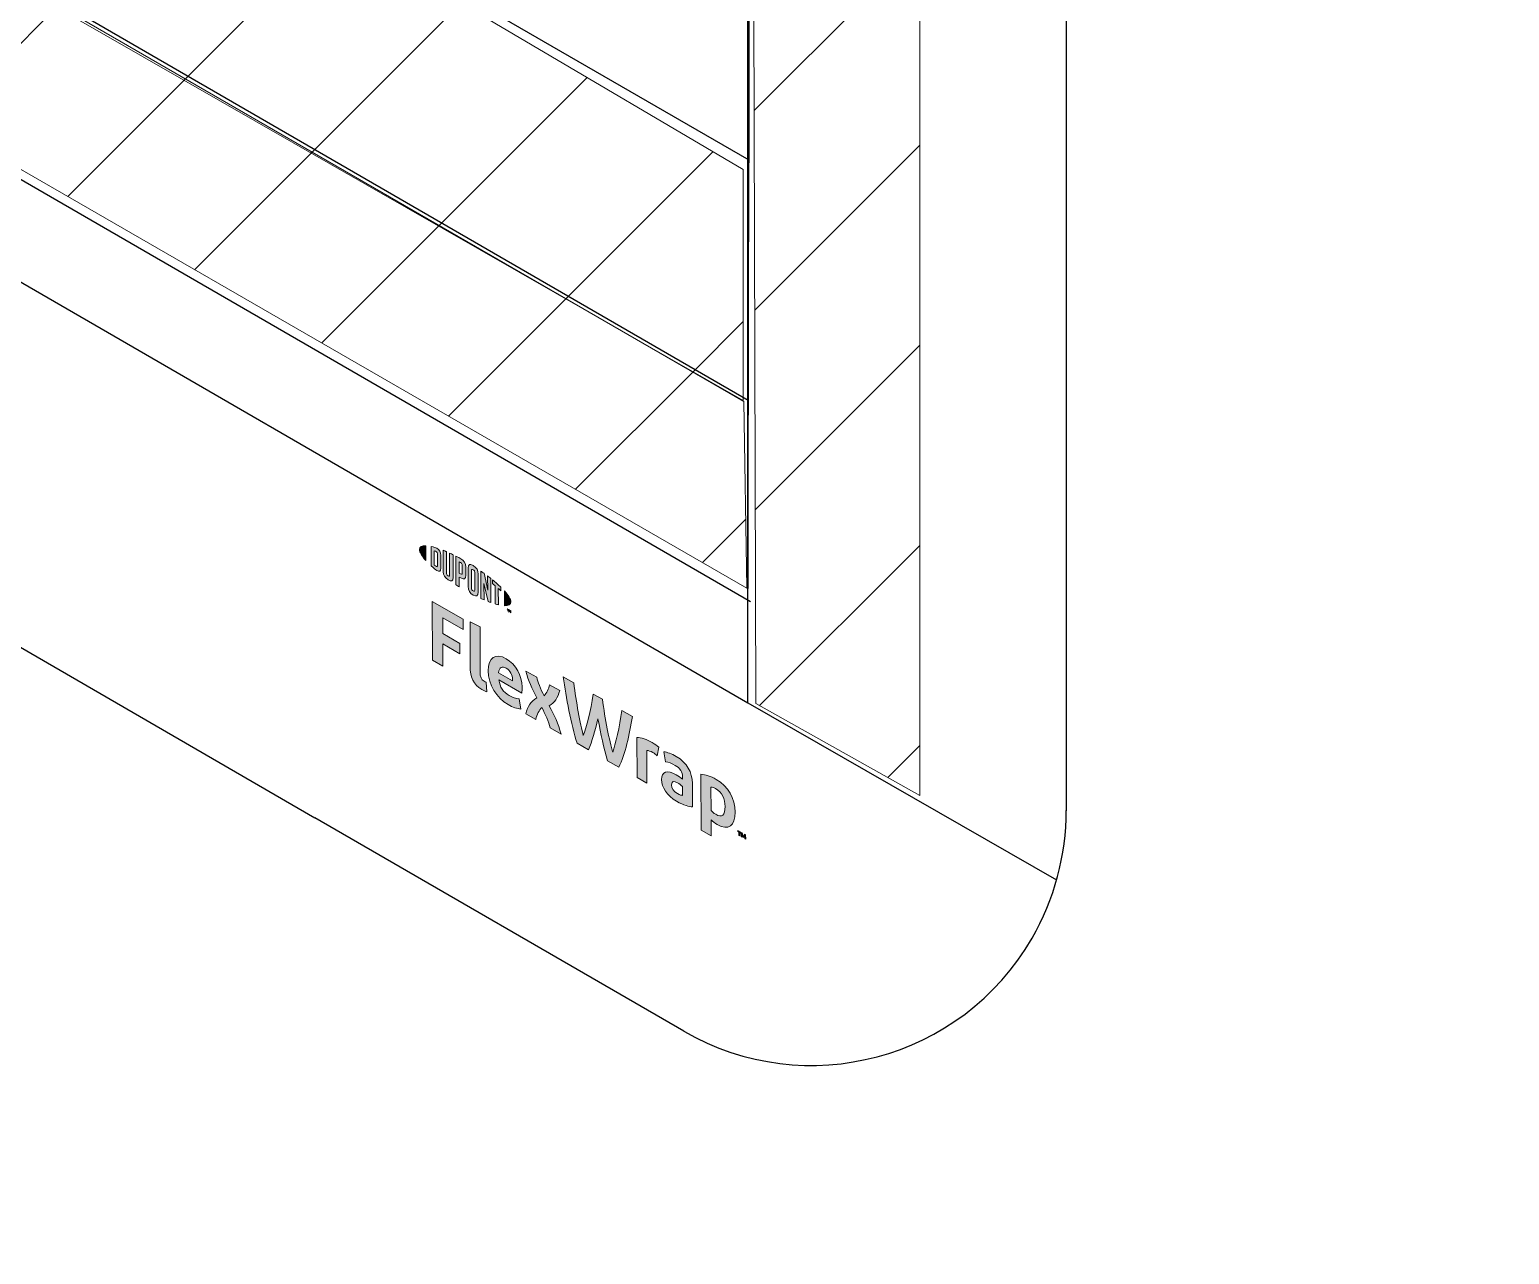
# Model space of a CAD drawing. Extents: x -1328 to 5679, y -4611 to 1603.
# Drawn here: x -88.4 to 16.1, y -1588.8 to -1502.3 of the extents above; entities that cross this region are included whole.
import ezdxf

# ---------------------------------------------------------------- set-up
doc = ezdxf.new("R2010")
doc.units = 0
doc.header["$MEASUREMENT"] = 0
for name, color, linetype, lineweight in [('G-ANNO-TTLB', 7, 'Continuous', 0), ('Layer 12', 7, 'Continuous', 0), ('TYVEK', 7, 'Continuous', 0)]:
    doc.layers.add(name, color=color, linetype=linetype, lineweight=lineweight)
pattern_1 = [(45, (0, 0), (-7.071067, 7.07107), [])]

# ---------------------------------------------------------------- blocks, each defined once
blk = doc.blocks.new('Block_157')
at = {"layer": 'TYVEK', "true_color": 0x003b71, "transparency": 33554687}
h = blk.add_hatch(color=156, dxfattribs=at)
h.dxf.hatch_style = 2
edge = h.paths.add_edge_path()
edge.add_spline(control_points=[(-59.97, -1546.85), (-59.97, -1546.85), (-59.98, -1542.71), (-59.98, -1542.71), (-59.98, -1542.71), (-57.79, -1543.96), (-57.79, -1543.96), (-57.79, -1543.96), (-57.79, -1544.68), (-57.79, -1544.68), (-57.79, -1544.68), (-59.24, -1543.85), (-59.24, -1543.85), (-59.24, -1543.85), (-59.24, -1544.97), (-59.24, -1544.97), (-59.24, -1544.97), (-58.02, -1545.67), (-58.02, -1545.67), (-58.02, -1545.67), (-58.02, -1546.4), (-58.02, -1546.4), (-58.02, -1546.4), (-59.24, -1545.7), (-59.24, -1545.7), (-59.24, -1545.7), (-59.24, -1547.27), (-59.24, -1547.27), (-59.24, -1547.27), (-59.97, -1546.85), (-59.97, -1546.85)], knot_values=[0, 0, 0, 0, 1, 1, 1, 2, 2, 2, 3, 3, 3, 4, 4, 4, 5, 5, 5, 6, 6, 6, 7, 7, 7, 8, 8, 8, 9, 9, 9, 10, 10, 10, 10], degree=3, periodic=0)
h = blk.add_hatch(color=156, dxfattribs=at)
h.dxf.hatch_style = 2
edge = h.paths.add_edge_path()
edge.add_spline(control_points=[(-56.6, -1547.69), (-56.6, -1548.01), (-56.52, -1548.22), (-56.32, -1548.34), (-56.27, -1548.37), (-56.22, -1548.39), (-56.17, -1548.41), (-56.17, -1548.41), (-56.12, -1549.08), (-56.12, -1549.08), (-56.21, -1549.05), (-56.37, -1548.98), (-56.48, -1548.92), (-57.07, -1548.59), (-57.3, -1548.01), (-57.3, -1547.3), (-57.3, -1547.3), (-57.31, -1544.14), (-57.31, -1544.14), (-57.31, -1544.14), (-56.6, -1544.5), (-56.6, -1544.5), (-56.6, -1544.5), (-56.6, -1547.69), (-56.6, -1547.69)], knot_values=[0, 0, 0, 0, 1, 1, 1, 2, 2, 2, 3, 3, 3, 4, 4, 4, 5, 5, 5, 6, 6, 6, 7, 7, 7, 8, 8, 8, 8], degree=3, periodic=0)
h = blk.add_hatch(color=156, dxfattribs=at)
h.dxf.hatch_style = 2
edge = h.paths.add_edge_path()
edge.add_spline(control_points=[(-55.29, -1547.74), (-55.29, -1547.74), (-54.31, -1548.3), (-54.31, -1548.3), (-54.31, -1548.3), (-54.31, -1548.23), (-54.31, -1548.23), (-54.31, -1547.9), (-54.47, -1547.57), (-54.75, -1547.41), (-55.05, -1547.23), (-55.24, -1547.37), (-55.29, -1547.74)], knot_values=[0, 0, 0, 0, 1, 1, 1, 2, 2, 2, 3, 3, 3, 4, 4, 4, 4], degree=3, periodic=0)
edge = h.paths.add_edge_path()
edge.add_spline(control_points=[(-53.73, -1550.3), (-53.95, -1550.29), (-54.29, -1550.18), (-54.62, -1549.99), (-55.45, -1549.51), (-56.02, -1548.59), (-56.02, -1547.6), (-56.02, -1546.66), (-55.5, -1546.32), (-54.75, -1546.75), (-54.08, -1547.14), (-53.64, -1547.94), (-53.63, -1548.74), (-53.63, -1548.91), (-53.64, -1549.06), (-53.65, -1549.17), (-53.65, -1549.17), (-55.27, -1548.24), (-55.27, -1548.24), (-55.21, -1548.76), (-54.96, -1549.11), (-54.55, -1549.34), (-54.3, -1549.49), (-54.06, -1549.56), (-53.84, -1549.58), (-53.84, -1549.58), (-53.73, -1550.3), (-53.73, -1550.3)], knot_values=[0, 0, 0, 0, 1, 1, 1, 2, 2, 2, 3, 3, 3, 4, 4, 4, 5, 5, 5, 6, 6, 6, 7, 7, 7, 8, 8, 8, 9, 9, 9, 9], degree=3, periodic=0)
h = blk.add_hatch(color=156, dxfattribs=at)
h.dxf.hatch_style = 2
edge = h.paths.add_edge_path()
edge.add_spline(control_points=[(-52.59, -1549.5), (-52.93, -1548.87), (-53.2, -1548.3), (-53.36, -1547.62), (-53.36, -1547.62), (-52.6, -1548.06), (-52.6, -1548.06), (-52.53, -1548.36), (-52.31, -1548.9), (-52.08, -1549.36), (-51.89, -1549.15), (-51.73, -1548.89), (-51.69, -1548.58), (-51.69, -1548.58), (-50.97, -1548.99), (-50.97, -1548.99), (-51.11, -1549.53), (-51.33, -1549.83), (-51.71, -1550.07), (-51.34, -1550.76), (-51.09, -1551.32), (-50.88, -1552.07), (-50.88, -1552.07), (-51.64, -1551.63), (-51.64, -1551.63), (-51.75, -1551.23), (-52.01, -1550.64), (-52.23, -1550.19), (-52.42, -1550.41), (-52.6, -1550.66), (-52.67, -1551.04), (-52.67, -1551.04), (-53.36, -1550.64), (-53.36, -1550.64), (-53.24, -1550.1), (-53, -1549.76), (-52.59, -1549.5)], knot_values=[0, 0, 0, 0, 1, 1, 1, 2, 2, 2, 3, 3, 3, 4, 4, 4, 5, 5, 5, 6, 6, 6, 7, 7, 7, 8, 8, 8, 9, 9, 9, 10, 10, 10, 11, 11, 11, 12, 12, 12, 12], degree=3, periodic=0)
h = blk.add_hatch(color=156, dxfattribs=at)
h.dxf.hatch_style = 2
edge = h.paths.add_edge_path()
edge.add_spline(control_points=[(-46.59, -1550.4), (-46.59, -1550.4), (-45.84, -1550.83), (-45.84, -1550.83), (-46.03, -1552.09), (-46.36, -1553.53), (-46.8, -1554.41), (-46.8, -1554.41), (-47.6, -1553.95), (-47.6, -1553.95), (-47.85, -1553.06), (-48.08, -1552.07), (-48.27, -1550.99), (-48.47, -1551.84), (-48.69, -1552.59), (-48.94, -1553.18), (-48.94, -1553.18), (-49.75, -1552.72), (-49.75, -1552.72), (-50.16, -1551.35), (-50.53, -1549.51), (-50.72, -1548.02), (-50.72, -1548.02), (-49.98, -1548.45), (-49.98, -1548.45), (-49.81, -1549.79), (-49.52, -1551.36), (-49.31, -1552.17), (-49.09, -1551.6), (-48.75, -1550.44), (-48.61, -1549.24), (-48.61, -1549.24), (-47.95, -1549.61), (-47.95, -1549.61), (-47.79, -1550.99), (-47.46, -1552.54), (-47.23, -1553.36), (-47.03, -1552.79), (-46.74, -1551.56), (-46.59, -1550.4)], knot_values=[0, 0, 0, 0, 1, 1, 1, 2, 2, 2, 3, 3, 3, 4, 4, 4, 5, 5, 5, 6, 6, 6, 7, 7, 7, 8, 8, 8, 9, 9, 9, 10, 10, 10, 11, 11, 11, 12, 12, 12, 13, 13, 13, 13], degree=3, periodic=0)
h = blk.add_hatch(color=156, dxfattribs=at)
h.dxf.hatch_style = 2
edge = h.paths.add_edge_path()
edge.add_spline(control_points=[(-44.44, -1552.67), (-44.26, -1552.78), (-44.08, -1552.9), (-43.98, -1552.99), (-43.98, -1552.99), (-44.08, -1553.6), (-44.08, -1553.6), (-44.17, -1553.51), (-44.28, -1553.44), (-44.39, -1553.38), (-44.58, -1553.27), (-44.7, -1553.24), (-44.81, -1553.23), (-44.81, -1553.23), (-44.81, -1555.55), (-44.81, -1555.55), (-44.81, -1555.55), (-45.51, -1555.15), (-45.51, -1555.15), (-45.51, -1555.15), (-45.52, -1552.31), (-45.52, -1552.31), (-45.24, -1552.31), (-44.81, -1552.46), (-44.44, -1552.67)], knot_values=[0, 0, 0, 0, 1, 1, 1, 2, 2, 2, 3, 3, 3, 4, 4, 4, 5, 5, 5, 6, 6, 6, 7, 7, 7, 8, 8, 8, 8], degree=3, periodic=0)
h = blk.add_hatch(color=156, dxfattribs=at)
h.dxf.hatch_style = 2
edge = h.paths.add_edge_path()
edge.add_spline(control_points=[(-42.29, -1556.4), (-42.29, -1556.4), (-42.29, -1555.77), (-42.29, -1555.77), (-42.41, -1555.67), (-42.53, -1555.58), (-42.65, -1555.51), (-42.89, -1555.38), (-43.07, -1555.38), (-43.07, -1555.66), (-43.07, -1555.9), (-42.92, -1556.12), (-42.65, -1556.28), (-42.49, -1556.37), (-42.36, -1556.41), (-42.29, -1556.4)], knot_values=[0, 0, 0, 0, 1, 1, 1, 2, 2, 2, 3, 3, 3, 4, 4, 4, 5, 5, 5, 5], degree=3, periodic=0)
edge = h.paths.add_edge_path()
edge.add_spline(control_points=[(-42.72, -1556.82), (-43.42, -1556.42), (-43.77, -1555.82), (-43.78, -1555.29), (-43.78, -1554.7), (-43.36, -1554.6), (-42.75, -1554.95), (-42.6, -1555.03), (-42.42, -1555.16), (-42.29, -1555.25), (-42.29, -1555.25), (-42.29, -1555.11), (-42.29, -1555.11), (-42.29, -1554.75), (-42.47, -1554.48), (-42.82, -1554.28), (-43.04, -1554.15), (-43.28, -1554.05), (-43.49, -1554.03), (-43.49, -1554.03), (-43.62, -1553.32), (-43.62, -1553.32), (-43.4, -1553.34), (-43.05, -1553.47), (-42.74, -1553.65), (-41.98, -1554.09), (-41.61, -1554.76), (-41.6, -1555.56), (-41.6, -1555.56), (-41.6, -1557.21), (-41.6, -1557.21), (-41.81, -1557.21), (-42.2, -1557.12), (-42.72, -1556.82)], knot_values=[0, 0, 0, 0, 1, 1, 1, 2, 2, 2, 3, 3, 3, 4, 4, 4, 5, 5, 5, 6, 6, 6, 7, 7, 7, 8, 8, 8, 9, 9, 9, 10, 10, 10, 11, 11, 11, 11], degree=3, periodic=0)
h = blk.add_hatch(color=156, dxfattribs=at)
h.dxf.hatch_style = 2
edge = h.paths.add_edge_path()
edge.add_spline(control_points=[(-39.95, -1557.74), (-39.5, -1558), (-39.29, -1557.8), (-39.29, -1557.19), (-39.3, -1556.66), (-39.49, -1556.19), (-39.96, -1555.92), (-40.09, -1555.85), (-40.18, -1555.82), (-40.29, -1555.81), (-40.29, -1555.81), (-40.28, -1557.47), (-40.28, -1557.47), (-40.18, -1557.57), (-40.1, -1557.65), (-39.95, -1557.74)], knot_values=[0, 0, 0, 0, 1, 1, 1, 2, 2, 2, 3, 3, 3, 4, 4, 4, 5, 5, 5, 5], degree=3, periodic=0)
edge = h.paths.add_edge_path()
edge.add_spline(control_points=[(-39.85, -1558.46), (-40.03, -1558.35), (-40.15, -1558.26), (-40.28, -1558.13), (-40.28, -1558.13), (-40.28, -1559.26), (-40.28, -1559.26), (-40.28, -1559.26), (-40.98, -1558.85), (-40.98, -1558.85), (-40.98, -1558.85), (-40.99, -1554.91), (-40.99, -1554.91), (-40.7, -1554.92), (-40.29, -1555.06), (-39.92, -1555.27), (-39.08, -1555.75), (-38.58, -1556.63), (-38.58, -1557.58), (-38.57, -1558.55), (-39.05, -1558.92), (-39.85, -1558.46)], knot_values=[0, 0, 0, 0, 1, 1, 1, 2, 2, 2, 3, 3, 3, 4, 4, 4, 5, 5, 5, 6, 6, 6, 7, 7, 7, 7], degree=3, periodic=0)
h = blk.add_hatch(color=156, dxfattribs=at)
h.dxf.hatch_style = 2
edge = h.paths.add_edge_path()
edge.add_spline(control_points=[(-38.07, -1559.06), (-38.04, -1559.15), (-38.02, -1559.22), (-37.99, -1559.29), (-37.96, -1559.25), (-37.93, -1559.21), (-37.91, -1559.15), (-37.91, -1559.15), (-37.84, -1559.2), (-37.84, -1559.2), (-37.84, -1559.2), (-37.83, -1559.5), (-37.83, -1559.5), (-37.83, -1559.5), (-37.9, -1559.47), (-37.9, -1559.47), (-37.9, -1559.47), (-37.9, -1559.32), (-37.9, -1559.32), (-37.9, -1559.32), (-37.9, -1559.28), (-37.9, -1559.28), (-37.92, -1559.31), (-37.94, -1559.35), (-37.96, -1559.37), (-37.96, -1559.37), (-38.01, -1559.34), (-38.01, -1559.34), (-38.03, -1559.29), (-38.06, -1559.23), (-38.08, -1559.17), (-38.08, -1559.17), (-38.08, -1559.22), (-38.08, -1559.22), (-38.08, -1559.22), (-38.08, -1559.36), (-38.08, -1559.36), (-38.08, -1559.36), (-38.14, -1559.33), (-38.14, -1559.33), (-38.14, -1559.33), (-38.14, -1559.02), (-38.14, -1559.02), (-38.14, -1559.02), (-38.07, -1559.06), (-38.07, -1559.06)], knot_values=[0, 0, 0, 0, 1, 1, 1, 2, 2, 2, 3, 3, 3, 4, 4, 4, 5, 5, 5, 6, 6, 6, 7, 7, 7, 8, 8, 8, 9, 9, 9, 10, 10, 10, 11, 11, 11, 12, 12, 12, 13, 13, 13, 14, 14, 14, 15, 15, 15, 15], degree=3, periodic=0)
edge = h.paths.add_edge_path()
edge.add_spline(control_points=[(-38.31, -1558.99), (-38.31, -1558.99), (-38.39, -1558.95), (-38.39, -1558.95), (-38.39, -1558.95), (-38.39, -1558.88), (-38.39, -1558.88), (-38.39, -1558.88), (-38.17, -1559), (-38.17, -1559), (-38.17, -1559), (-38.17, -1559.07), (-38.17, -1559.07), (-38.17, -1559.07), (-38.24, -1559.03), (-38.24, -1559.03), (-38.24, -1559.03), (-38.24, -1559.27), (-38.24, -1559.27), (-38.24, -1559.27), (-38.31, -1559.23), (-38.31, -1559.23), (-38.31, -1559.23), (-38.31, -1558.99), (-38.31, -1558.99)], knot_values=[0, 0, 0, 0, 1, 1, 1, 2, 2, 2, 3, 3, 3, 4, 4, 4, 5, 5, 5, 6, 6, 6, 7, 7, 7, 8, 8, 8, 8], degree=3, periodic=0)
at = {"layer": 'TYVEK'}
for points, knots in [([(-59.97, -1546.85), (-59.97, -1546.85), (-59.98, -1542.71), (-59.98, -1542.71), (-59.98, -1542.71), (-57.79, -1543.96), (-57.79, -1543.96), (-57.79, -1543.96), (-57.79, -1544.68), (-57.79, -1544.68), (-57.79, -1544.68), (-59.24, -1543.85), (-59.24, -1543.85), (-59.24, -1543.85), (-59.24, -1544.97), (-59.24, -1544.97), (-59.24, -1544.97), (-58.02, -1545.67), (-58.02, -1545.67), (-58.02, -1545.67), (-58.02, -1546.4), (-58.02, -1546.4), (-58.02, -1546.4), (-59.24, -1545.7), (-59.24, -1545.7), (-59.24, -1545.7), (-59.24, -1547.27), (-59.24, -1547.27), (-59.24, -1547.27), (-59.97, -1546.85), (-59.97, -1546.85)], [0, 0, 0, 0, 1, 1, 1, 2, 2, 2, 3, 3, 3, 4, 4, 4, 5, 5, 5, 6, 6, 6, 7, 7, 7, 8, 8, 8, 9, 9, 9, 10, 10, 10, 10]), ([(-56.6, -1547.69), (-56.6, -1548.01), (-56.52, -1548.22), (-56.32, -1548.34), (-56.27, -1548.37), (-56.22, -1548.39), (-56.17, -1548.41), (-56.17, -1548.41), (-56.12, -1549.08), (-56.12, -1549.08), (-56.21, -1549.05), (-56.37, -1548.98), (-56.48, -1548.92), (-57.07, -1548.59), (-57.3, -1548.01), (-57.3, -1547.3), (-57.3, -1547.3), (-57.31, -1544.14), (-57.31, -1544.14), (-57.31, -1544.14), (-56.6, -1544.5), (-56.6, -1544.5), (-56.6, -1544.5), (-56.6, -1547.69), (-56.6, -1547.69)], [0, 0, 0, 0, 1, 1, 1, 2, 2, 2, 3, 3, 3, 4, 4, 4, 5, 5, 5, 6, 6, 6, 7, 7, 7, 8, 8, 8, 8]), ([(-53.73, -1550.3), (-53.95, -1550.29), (-54.29, -1550.18), (-54.62, -1549.99), (-55.45, -1549.51), (-56.02, -1548.59), (-56.02, -1547.6), (-56.02, -1546.66), (-55.5, -1546.32), (-54.75, -1546.75), (-54.08, -1547.14), (-53.64, -1547.94), (-53.63, -1548.74), (-53.63, -1548.91), (-53.64, -1549.06), (-53.65, -1549.17), (-53.65, -1549.17), (-55.27, -1548.24), (-55.27, -1548.24), (-55.21, -1548.76), (-54.96, -1549.11), (-54.55, -1549.34), (-54.3, -1549.49), (-54.06, -1549.56), (-53.84, -1549.58), (-53.84, -1549.58), (-53.73, -1550.3), (-53.73, -1550.3)], [0, 0, 0, 0, 1, 1, 1, 2, 2, 2, 3, 3, 3, 4, 4, 4, 5, 5, 5, 6, 6, 6, 7, 7, 7, 8, 8, 8, 9, 9, 9, 9]), ([(-55.29, -1547.74), (-55.29, -1547.74), (-54.31, -1548.3), (-54.31, -1548.3), (-54.31, -1548.3), (-54.31, -1548.23), (-54.31, -1548.23), (-54.31, -1547.9), (-54.47, -1547.57), (-54.75, -1547.41), (-55.05, -1547.23), (-55.24, -1547.37), (-55.29, -1547.74)], [0, 0, 0, 0, 1, 1, 1, 2, 2, 2, 3, 3, 3, 4, 4, 4, 4]), ([(-52.59, -1549.5), (-52.93, -1548.87), (-53.2, -1548.3), (-53.36, -1547.62), (-53.36, -1547.62), (-52.6, -1548.06), (-52.6, -1548.06), (-52.53, -1548.36), (-52.31, -1548.9), (-52.08, -1549.36), (-51.89, -1549.15), (-51.73, -1548.89), (-51.69, -1548.58), (-51.69, -1548.58), (-50.97, -1548.99), (-50.97, -1548.99), (-51.11, -1549.53), (-51.33, -1549.83), (-51.71, -1550.07), (-51.34, -1550.76), (-51.09, -1551.32), (-50.88, -1552.07), (-50.88, -1552.07), (-51.64, -1551.63), (-51.64, -1551.63), (-51.75, -1551.23), (-52.01, -1550.64), (-52.23, -1550.19), (-52.42, -1550.41), (-52.6, -1550.66), (-52.67, -1551.04), (-52.67, -1551.04), (-53.36, -1550.64), (-53.36, -1550.64), (-53.24, -1550.1), (-53, -1549.76), (-52.59, -1549.5)], [0, 0, 0, 0, 1, 1, 1, 2, 2, 2, 3, 3, 3, 4, 4, 4, 5, 5, 5, 6, 6, 6, 7, 7, 7, 8, 8, 8, 9, 9, 9, 10, 10, 10, 11, 11, 11, 12, 12, 12, 12]), ([(-46.59, -1550.4), (-46.59, -1550.4), (-45.84, -1550.83), (-45.84, -1550.83), (-46.03, -1552.09), (-46.36, -1553.53), (-46.8, -1554.41), (-46.8, -1554.41), (-47.6, -1553.95), (-47.6, -1553.95), (-47.85, -1553.06), (-48.08, -1552.07), (-48.27, -1550.99), (-48.47, -1551.84), (-48.69, -1552.59), (-48.94, -1553.18), (-48.94, -1553.18), (-49.75, -1552.72), (-49.75, -1552.72), (-50.16, -1551.35), (-50.53, -1549.51), (-50.72, -1548.02), (-50.72, -1548.02), (-49.98, -1548.45), (-49.98, -1548.45), (-49.81, -1549.79), (-49.52, -1551.36), (-49.31, -1552.17), (-49.09, -1551.6), (-48.75, -1550.44), (-48.61, -1549.24), (-48.61, -1549.24), (-47.95, -1549.61), (-47.95, -1549.61), (-47.79, -1550.99), (-47.46, -1552.54), (-47.23, -1553.36), (-47.03, -1552.79), (-46.74, -1551.56), (-46.59, -1550.4)], [0, 0, 0, 0, 1, 1, 1, 2, 2, 2, 3, 3, 3, 4, 4, 4, 5, 5, 5, 6, 6, 6, 7, 7, 7, 8, 8, 8, 9, 9, 9, 10, 10, 10, 11, 11, 11, 12, 12, 12, 13, 13, 13, 13]), ([(-44.44, -1552.67), (-44.26, -1552.78), (-44.08, -1552.9), (-43.98, -1552.99), (-43.98, -1552.99), (-44.08, -1553.6), (-44.08, -1553.6), (-44.17, -1553.51), (-44.28, -1553.44), (-44.39, -1553.38), (-44.58, -1553.27), (-44.7, -1553.24), (-44.81, -1553.23), (-44.81, -1553.23), (-44.81, -1555.55), (-44.81, -1555.55), (-44.81, -1555.55), (-45.51, -1555.15), (-45.51, -1555.15), (-45.51, -1555.15), (-45.52, -1552.31), (-45.52, -1552.31), (-45.24, -1552.31), (-44.81, -1552.46), (-44.44, -1552.67)], [0, 0, 0, 0, 1, 1, 1, 2, 2, 2, 3, 3, 3, 4, 4, 4, 5, 5, 5, 6, 6, 6, 7, 7, 7, 8, 8, 8, 8]), ([(-42.72, -1556.82), (-43.42, -1556.42), (-43.77, -1555.82), (-43.78, -1555.29), (-43.78, -1554.7), (-43.36, -1554.6), (-42.75, -1554.95), (-42.6, -1555.03), (-42.42, -1555.16), (-42.29, -1555.25), (-42.29, -1555.25), (-42.29, -1555.11), (-42.29, -1555.11), (-42.29, -1554.75), (-42.47, -1554.48), (-42.82, -1554.28), (-43.04, -1554.15), (-43.28, -1554.05), (-43.49, -1554.03), (-43.49, -1554.03), (-43.62, -1553.32), (-43.62, -1553.32), (-43.4, -1553.34), (-43.05, -1553.47), (-42.74, -1553.65), (-41.98, -1554.09), (-41.61, -1554.76), (-41.6, -1555.56), (-41.6, -1555.56), (-41.6, -1557.21), (-41.6, -1557.21), (-41.81, -1557.21), (-42.2, -1557.12), (-42.72, -1556.82)], [0, 0, 0, 0, 1, 1, 1, 2, 2, 2, 3, 3, 3, 4, 4, 4, 5, 5, 5, 6, 6, 6, 7, 7, 7, 8, 8, 8, 9, 9, 9, 10, 10, 10, 11, 11, 11, 11]), ([(-42.29, -1556.4), (-42.29, -1556.4), (-42.29, -1555.77), (-42.29, -1555.77), (-42.41, -1555.67), (-42.53, -1555.58), (-42.65, -1555.51), (-42.89, -1555.38), (-43.07, -1555.38), (-43.07, -1555.66), (-43.07, -1555.9), (-42.92, -1556.12), (-42.65, -1556.28), (-42.49, -1556.37), (-42.36, -1556.41), (-42.29, -1556.4)], [0, 0, 0, 0, 1, 1, 1, 2, 2, 2, 3, 3, 3, 4, 4, 4, 5, 5, 5, 5]), ([(-39.85, -1558.46), (-40.03, -1558.35), (-40.15, -1558.26), (-40.28, -1558.13), (-40.28, -1558.13), (-40.28, -1559.26), (-40.28, -1559.26), (-40.28, -1559.26), (-40.98, -1558.85), (-40.98, -1558.85), (-40.98, -1558.85), (-40.99, -1554.91), (-40.99, -1554.91), (-40.7, -1554.92), (-40.29, -1555.06), (-39.92, -1555.27), (-39.08, -1555.75), (-38.58, -1556.63), (-38.58, -1557.58), (-38.57, -1558.55), (-39.05, -1558.92), (-39.85, -1558.46)], [0, 0, 0, 0, 1, 1, 1, 2, 2, 2, 3, 3, 3, 4, 4, 4, 5, 5, 5, 6, 6, 6, 7, 7, 7, 7]), ([(-39.95, -1557.74), (-39.5, -1558), (-39.29, -1557.8), (-39.29, -1557.19), (-39.3, -1556.66), (-39.49, -1556.19), (-39.96, -1555.92), (-40.09, -1555.85), (-40.18, -1555.82), (-40.29, -1555.81), (-40.29, -1555.81), (-40.28, -1557.47), (-40.28, -1557.47), (-40.18, -1557.57), (-40.1, -1557.65), (-39.95, -1557.74)], [0, 0, 0, 0, 1, 1, 1, 2, 2, 2, 3, 3, 3, 4, 4, 4, 5, 5, 5, 5]), ([(-38.31, -1558.99), (-38.31, -1558.99), (-38.39, -1558.95), (-38.39, -1558.95), (-38.39, -1558.95), (-38.39, -1558.88), (-38.39, -1558.88), (-38.39, -1558.88), (-38.17, -1559), (-38.17, -1559), (-38.17, -1559), (-38.17, -1559.07), (-38.17, -1559.07), (-38.17, -1559.07), (-38.24, -1559.03), (-38.24, -1559.03), (-38.24, -1559.03), (-38.24, -1559.27), (-38.24, -1559.27), (-38.24, -1559.27), (-38.31, -1559.23), (-38.31, -1559.23), (-38.31, -1559.23), (-38.31, -1558.99), (-38.31, -1558.99)], [0, 0, 0, 0, 1, 1, 1, 2, 2, 2, 3, 3, 3, 4, 4, 4, 5, 5, 5, 6, 6, 6, 7, 7, 7, 8, 8, 8, 8]), ([(-38.07, -1559.06), (-38.04, -1559.15), (-38.02, -1559.22), (-37.99, -1559.29), (-37.96, -1559.25), (-37.93, -1559.21), (-37.91, -1559.15), (-37.91, -1559.15), (-37.84, -1559.2), (-37.84, -1559.2), (-37.84, -1559.2), (-37.83, -1559.5), (-37.83, -1559.5), (-37.83, -1559.5), (-37.9, -1559.47), (-37.9, -1559.47), (-37.9, -1559.47), (-37.9, -1559.32), (-37.9, -1559.32), (-37.9, -1559.32), (-37.9, -1559.28), (-37.9, -1559.28), (-37.92, -1559.31), (-37.94, -1559.35), (-37.96, -1559.37), (-37.96, -1559.37), (-38.01, -1559.34), (-38.01, -1559.34), (-38.03, -1559.29), (-38.06, -1559.23), (-38.08, -1559.17), (-38.08, -1559.17), (-38.08, -1559.22), (-38.08, -1559.22), (-38.08, -1559.22), (-38.08, -1559.36), (-38.08, -1559.36), (-38.08, -1559.36), (-38.14, -1559.33), (-38.14, -1559.33), (-38.14, -1559.33), (-38.14, -1559.02), (-38.14, -1559.02), (-38.14, -1559.02), (-38.07, -1559.06), (-38.07, -1559.06)], [0, 0, 0, 0, 1, 1, 1, 2, 2, 2, 3, 3, 3, 4, 4, 4, 5, 5, 5, 6, 6, 6, 7, 7, 7, 8, 8, 8, 9, 9, 9, 10, 10, 10, 11, 11, 11, 12, 12, 12, 13, 13, 13, 14, 14, 14, 15, 15, 15, 15])]:
    blk.add_open_spline(points, degree=3, knots=knots, dxfattribs=at)
blk = doc.blocks.new('Block_158')
at = {"layer": 'TYVEK', "true_color": 0x003b71, "transparency": 33554687}
h = blk.add_hatch(color=156, dxfattribs=at)
h.dxf.hatch_style = 2
edge = h.paths.add_edge_path()
edge.add_spline(control_points=[(-60.88, -1539.03), (-60.88, -1539.22), (-60.72, -1539.49), (-60.44, -1539.8), (-60.44, -1539.8), (-60.44, -1538.76), (-60.44, -1538.76), (-60.72, -1538.75), (-60.88, -1538.84), (-60.88, -1539.03)], knot_values=[0, 0, 0, 0, 1, 1, 1, 2, 2, 2, 3, 3, 3, 3], degree=3, periodic=0)
h = blk.add_hatch(color=156, dxfattribs=at)
h.dxf.hatch_style = 2
edge = h.paths.add_edge_path()
edge.add_spline(control_points=[(-59.6, -1540.19), (-59.6, -1540.27), (-59.64, -1540.27), (-59.69, -1540.24), (-59.73, -1540.22), (-59.79, -1540.17), (-59.84, -1540.13), (-59.84, -1540.13), (-59.84, -1539.13), (-59.84, -1539.13), (-59.79, -1539.15), (-59.73, -1539.16), (-59.69, -1539.19), (-59.65, -1539.21), (-59.6, -1539.26), (-59.6, -1539.34), (-59.6, -1539.34), (-59.6, -1540.19), (-59.6, -1540.19)], knot_values=[0, 0, 0, 0, 1, 1, 1, 2, 2, 2, 3, 3, 3, 4, 4, 4, 5, 5, 5, 6, 6, 6, 6], degree=3, periodic=0)
edge = h.paths.add_edge_path()
edge.add_spline(control_points=[(-59.66, -1538.94), (-59.74, -1538.9), (-59.85, -1538.86), (-60.06, -1538.82), (-60.06, -1538.82), (-60.05, -1540.19), (-60.05, -1540.19), (-59.87, -1540.36), (-59.74, -1540.48), (-59.66, -1540.52), (-59.48, -1540.62), (-59.38, -1540.56), (-59.38, -1540.35), (-59.38, -1540.35), (-59.38, -1539.44), (-59.38, -1539.44), (-59.38, -1539.23), (-59.48, -1539.05), (-59.66, -1538.94)], knot_values=[0, 0, 0, 0, 1, 1, 1, 2, 2, 2, 3, 3, 3, 4, 4, 4, 5, 5, 5, 6, 6, 6, 6], degree=3, periodic=0)
h = blk.add_hatch(color=156, dxfattribs=at)
h.dxf.hatch_style = 2
edge = h.paths.add_edge_path()
edge.add_spline(control_points=[(-58.75, -1540.84), (-58.75, -1540.92), (-58.77, -1540.95), (-58.86, -1540.89), (-58.95, -1540.83), (-58.97, -1540.78), (-58.97, -1540.68), (-58.97, -1540.68), (-58.97, -1539.18), (-58.97, -1539.18), (-59.03, -1539.16), (-59.15, -1539.11), (-59.21, -1539.08), (-59.21, -1539.08), (-59.2, -1540.6), (-59.2, -1540.6), (-59.2, -1540.84), (-59.1, -1541), (-58.86, -1541.17), (-58.64, -1541.32), (-58.5, -1541.27), (-58.5, -1541), (-58.5, -1541), (-58.51, -1539.4), (-58.51, -1539.4), (-58.55, -1539.38), (-58.71, -1539.3), (-58.75, -1539.28), (-58.75, -1539.28), (-58.75, -1540.84), (-58.75, -1540.84)], knot_values=[0, 0, 0, 0, 1, 1, 1, 2, 2, 2, 3, 3, 3, 4, 4, 4, 5, 5, 5, 6, 6, 6, 7, 7, 7, 8, 8, 8, 9, 9, 9, 10, 10, 10, 10], degree=3, periodic=0)
h = blk.add_hatch(color=156, dxfattribs=at)
h.dxf.hatch_style = 2
edge = h.paths.add_edge_path()
edge.add_spline(control_points=[(-57.86, -1540.69), (-57.86, -1540.78), (-57.88, -1540.81), (-57.98, -1540.75), (-57.98, -1540.75), (-58.07, -1540.7), (-58.07, -1540.7), (-58.07, -1540.7), (-58.07, -1539.91), (-58.07, -1539.91), (-58.03, -1539.93), (-58.01, -1539.94), (-57.99, -1539.95), (-57.88, -1540.01), (-57.86, -1540.07), (-57.86, -1540.16), (-57.86, -1540.16), (-57.86, -1540.69), (-57.86, -1540.69)], knot_values=[0, 0, 0, 0, 1, 1, 1, 2, 2, 2, 3, 3, 3, 4, 4, 4, 5, 5, 5, 6, 6, 6, 6], degree=3, periodic=0)
edge = h.paths.add_edge_path()
edge.add_spline(control_points=[(-57.97, -1539.68), (-58.02, -1539.65), (-58.17, -1539.57), (-58.32, -1539.5), (-58.32, -1539.5), (-58.31, -1541.52), (-58.31, -1541.52), (-58.26, -1541.55), (-58.13, -1541.63), (-58.07, -1541.67), (-58.07, -1541.67), (-58.07, -1540.98), (-58.07, -1540.98), (-58.07, -1540.98), (-57.97, -1541.04), (-57.97, -1541.04), (-57.71, -1541.19), (-57.61, -1541.11), (-57.61, -1540.86), (-57.61, -1540.86), (-57.61, -1540.26), (-57.61, -1540.26), (-57.61, -1540.01), (-57.73, -1539.82), (-57.97, -1539.68)], knot_values=[0, 0, 0, 0, 1, 1, 1, 2, 2, 2, 3, 3, 3, 4, 4, 4, 5, 5, 5, 6, 6, 6, 7, 7, 7, 8, 8, 8, 8], degree=3, periodic=0)
h = blk.add_hatch(color=156, dxfattribs=at)
h.dxf.hatch_style = 2
edge = h.paths.add_edge_path()
edge.add_spline(control_points=[(-56.98, -1541.9), (-56.98, -1541.98), (-57, -1542.01), (-57.09, -1541.96), (-57.18, -1541.92), (-57.2, -1541.86), (-57.2, -1541.77), (-57.2, -1541.77), (-57.2, -1540.52), (-57.2, -1540.52), (-57.2, -1540.43), (-57.18, -1540.4), (-57.09, -1540.46), (-57, -1540.51), (-56.98, -1540.56), (-56.98, -1540.64), (-56.98, -1540.64), (-56.98, -1541.9), (-56.98, -1541.9)], knot_values=[0, 0, 0, 0, 1, 1, 1, 2, 2, 2, 3, 3, 3, 4, 4, 4, 5, 5, 5, 6, 6, 6, 6], degree=3, periodic=0)
edge = h.paths.add_edge_path()
edge.add_spline(control_points=[(-57.09, -1540.17), (-57.32, -1540.03), (-57.45, -1540.07), (-57.45, -1540.33), (-57.45, -1540.33), (-57.45, -1541.65), (-57.45, -1541.65), (-57.45, -1541.93), (-57.33, -1542.12), (-57.08, -1542.25), (-56.85, -1542.37), (-56.73, -1542.34), (-56.73, -1542.04), (-56.73, -1542.04), (-56.73, -1540.78), (-56.73, -1540.78), (-56.73, -1540.49), (-56.84, -1540.33), (-57.09, -1540.17)], knot_values=[0, 0, 0, 0, 1, 1, 1, 2, 2, 2, 3, 3, 3, 4, 4, 4, 5, 5, 5, 6, 6, 6, 6], degree=3, periodic=0)
h = blk.add_hatch(color=156, dxfattribs=at)
h.dxf.hatch_style = 2
edge = h.paths.add_edge_path()
edge.add_spline(control_points=[(-56.05, -1541.9), (-56.05, -1541.9), (-56.32, -1540.71), (-56.32, -1540.71), (-56.4, -1540.66), (-56.49, -1540.6), (-56.55, -1540.55), (-56.55, -1540.55), (-56.55, -1542.49), (-56.55, -1542.49), (-56.5, -1542.51), (-56.38, -1542.56), (-56.31, -1542.59), (-56.31, -1542.59), (-56.34, -1541.44), (-56.34, -1541.44), (-56.34, -1541.44), (-56.04, -1542.7), (-56.04, -1542.7), (-55.98, -1542.72), (-55.89, -1542.76), (-55.83, -1542.78), (-55.83, -1542.78), (-55.84, -1541.08), (-55.84, -1541.08), (-55.9, -1541.03), (-56.01, -1540.94), (-56.07, -1540.9), (-56.07, -1540.9), (-56.05, -1541.9), (-56.05, -1541.9)], knot_values=[0, 0, 0, 0, 1, 1, 1, 2, 2, 2, 3, 3, 3, 4, 4, 4, 5, 5, 5, 6, 6, 6, 7, 7, 7, 8, 8, 8, 9, 9, 9, 10, 10, 10, 10], degree=3, periodic=0)
h = blk.add_hatch(color=156, dxfattribs=at)
h.dxf.hatch_style = 2
edge = h.paths.add_edge_path()
edge.add_spline(control_points=[(-55.72, -1541.44), (-55.66, -1541.49), (-55.6, -1541.54), (-55.54, -1541.59), (-55.54, -1541.59), (-55.53, -1542.88), (-55.53, -1542.88), (-55.48, -1542.89), (-55.38, -1542.92), (-55.31, -1542.94), (-55.31, -1542.94), (-55.32, -1541.78), (-55.32, -1541.78), (-55.25, -1541.83), (-55.19, -1541.89), (-55.14, -1541.94), (-55.14, -1541.94), (-55.14, -1541.69), (-55.14, -1541.69), (-55.31, -1541.52), (-55.5, -1541.35), (-55.72, -1541.18), (-55.72, -1541.18), (-55.72, -1541.44), (-55.72, -1541.44)], knot_values=[0, 0, 0, 0, 1, 1, 1, 2, 2, 2, 3, 3, 3, 4, 4, 4, 5, 5, 5, 6, 6, 6, 7, 7, 7, 8, 8, 8, 8], degree=3, periodic=0)
h = blk.add_hatch(color=156, dxfattribs=at)
h.dxf.hatch_style = 2
edge = h.paths.add_edge_path()
edge.add_spline(control_points=[(-54.43, -1542.73), (-54.43, -1542.92), (-54.59, -1543.01), (-54.87, -1543), (-54.87, -1543), (-54.87, -1541.96), (-54.87, -1541.96), (-54.59, -1542.27), (-54.43, -1542.54), (-54.43, -1542.73)], knot_values=[0, 0, 0, 0, 1, 1, 1, 2, 2, 2, 3, 3, 3, 3], degree=3, periodic=0)
h = blk.add_hatch(color=156, dxfattribs=at)
h.dxf.hatch_style = 2
edge = h.paths.add_edge_path()
edge.add_spline(control_points=[(-54.56, -1543.28), (-54.56, -1543.28), (-54.53, -1543.3), (-54.53, -1543.3), (-54.53, -1543.3), (-54.49, -1543.39), (-54.49, -1543.39), (-54.49, -1543.39), (-54.46, -1543.34), (-54.46, -1543.34), (-54.46, -1543.34), (-54.43, -1543.36), (-54.43, -1543.36), (-54.43, -1543.36), (-54.43, -1543.51), (-54.43, -1543.51), (-54.43, -1543.51), (-54.45, -1543.49), (-54.45, -1543.49), (-54.45, -1543.49), (-54.45, -1543.39), (-54.45, -1543.39), (-54.45, -1543.39), (-54.49, -1543.44), (-54.49, -1543.44), (-54.49, -1543.44), (-54.5, -1543.43), (-54.5, -1543.43), (-54.5, -1543.43), (-54.54, -1543.34), (-54.54, -1543.34), (-54.54, -1543.34), (-54.54, -1543.45), (-54.54, -1543.45), (-54.54, -1543.45), (-54.56, -1543.43), (-54.56, -1543.43), (-54.56, -1543.43), (-54.56, -1543.28), (-54.56, -1543.28)], knot_values=[0, 0, 0, 0, 1, 1, 1, 2, 2, 2, 3, 3, 3, 4, 4, 4, 5, 5, 5, 6, 6, 6, 7, 7, 7, 8, 8, 8, 9, 9, 9, 10, 10, 10, 11, 11, 11, 12, 12, 12, 13, 13, 13, 13], degree=3, periodic=0)
edge = h.paths.add_edge_path()
edge.add_spline(control_points=[(-54.65, -1543.26), (-54.65, -1543.26), (-54.69, -1543.23), (-54.69, -1543.23), (-54.69, -1543.23), (-54.69, -1543.21), (-54.69, -1543.21), (-54.69, -1543.21), (-54.59, -1543.27), (-54.59, -1543.27), (-54.59, -1543.27), (-54.59, -1543.29), (-54.59, -1543.29), (-54.59, -1543.29), (-54.63, -1543.27), (-54.63, -1543.27), (-54.63, -1543.27), (-54.63, -1543.39), (-54.63, -1543.39), (-54.63, -1543.39), (-54.65, -1543.38), (-54.65, -1543.38), (-54.65, -1543.38), (-54.65, -1543.26), (-54.65, -1543.26)], knot_values=[0, 0, 0, 0, 1, 1, 1, 2, 2, 2, 3, 3, 3, 4, 4, 4, 5, 5, 5, 6, 6, 6, 7, 7, 7, 8, 8, 8, 8], degree=3, periodic=0)
at = {"layer": 'TYVEK'}
for points, knots in [([(-60.88, -1539.03), (-60.88, -1539.22), (-60.72, -1539.49), (-60.44, -1539.8), (-60.44, -1539.8), (-60.44, -1538.76), (-60.44, -1538.76), (-60.72, -1538.75), (-60.88, -1538.84), (-60.88, -1539.03)], [0, 0, 0, 0, 1, 1, 1, 2, 2, 2, 3, 3, 3, 3]), ([(-59.66, -1538.94), (-59.74, -1538.9), (-59.85, -1538.86), (-60.06, -1538.82), (-60.06, -1538.82), (-60.05, -1540.19), (-60.05, -1540.19), (-59.87, -1540.36), (-59.74, -1540.48), (-59.66, -1540.52), (-59.48, -1540.62), (-59.38, -1540.56), (-59.38, -1540.35), (-59.38, -1540.35), (-59.38, -1539.44), (-59.38, -1539.44), (-59.38, -1539.23), (-59.48, -1539.05), (-59.66, -1538.94)], [0, 0, 0, 0, 1, 1, 1, 2, 2, 2, 3, 3, 3, 4, 4, 4, 5, 5, 5, 6, 6, 6, 6]), ([(-59.6, -1540.19), (-59.6, -1540.27), (-59.64, -1540.27), (-59.69, -1540.24), (-59.73, -1540.22), (-59.79, -1540.17), (-59.84, -1540.13), (-59.84, -1540.13), (-59.84, -1539.13), (-59.84, -1539.13), (-59.79, -1539.15), (-59.73, -1539.16), (-59.69, -1539.19), (-59.65, -1539.21), (-59.6, -1539.26), (-59.6, -1539.34), (-59.6, -1539.34), (-59.6, -1540.19), (-59.6, -1540.19)], [0, 0, 0, 0, 1, 1, 1, 2, 2, 2, 3, 3, 3, 4, 4, 4, 5, 5, 5, 6, 6, 6, 6]), ([(-58.75, -1540.84), (-58.75, -1540.92), (-58.77, -1540.95), (-58.86, -1540.89), (-58.95, -1540.83), (-58.97, -1540.78), (-58.97, -1540.68), (-58.97, -1540.68), (-58.97, -1539.18), (-58.97, -1539.18), (-59.03, -1539.16), (-59.15, -1539.11), (-59.21, -1539.08), (-59.21, -1539.08), (-59.2, -1540.6), (-59.2, -1540.6), (-59.2, -1540.84), (-59.1, -1541), (-58.86, -1541.17), (-58.64, -1541.32), (-58.5, -1541.27), (-58.5, -1541), (-58.5, -1541), (-58.51, -1539.4), (-58.51, -1539.4), (-58.55, -1539.38), (-58.71, -1539.3), (-58.75, -1539.28), (-58.75, -1539.28), (-58.75, -1540.84), (-58.75, -1540.84)], [0, 0, 0, 0, 1, 1, 1, 2, 2, 2, 3, 3, 3, 4, 4, 4, 5, 5, 5, 6, 6, 6, 7, 7, 7, 8, 8, 8, 9, 9, 9, 10, 10, 10, 10]), ([(-57.97, -1539.68), (-58.02, -1539.65), (-58.17, -1539.57), (-58.32, -1539.5), (-58.32, -1539.5), (-58.31, -1541.52), (-58.31, -1541.52), (-58.26, -1541.55), (-58.13, -1541.63), (-58.07, -1541.67), (-58.07, -1541.67), (-58.07, -1540.98), (-58.07, -1540.98), (-58.07, -1540.98), (-57.97, -1541.04), (-57.97, -1541.04), (-57.71, -1541.19), (-57.61, -1541.11), (-57.61, -1540.86), (-57.61, -1540.86), (-57.61, -1540.26), (-57.61, -1540.26), (-57.61, -1540.01), (-57.73, -1539.82), (-57.97, -1539.68)], [0, 0, 0, 0, 1, 1, 1, 2, 2, 2, 3, 3, 3, 4, 4, 4, 5, 5, 5, 6, 6, 6, 7, 7, 7, 8, 8, 8, 8]), ([(-57.86, -1540.69), (-57.86, -1540.78), (-57.88, -1540.81), (-57.98, -1540.75), (-57.98, -1540.75), (-58.07, -1540.7), (-58.07, -1540.7), (-58.07, -1540.7), (-58.07, -1539.91), (-58.07, -1539.91), (-58.03, -1539.93), (-58.01, -1539.94), (-57.99, -1539.95), (-57.88, -1540.01), (-57.86, -1540.07), (-57.86, -1540.16), (-57.86, -1540.16), (-57.86, -1540.69), (-57.86, -1540.69)], [0, 0, 0, 0, 1, 1, 1, 2, 2, 2, 3, 3, 3, 4, 4, 4, 5, 5, 5, 6, 6, 6, 6]), ([(-57.09, -1540.17), (-57.32, -1540.03), (-57.45, -1540.07), (-57.45, -1540.33), (-57.45, -1540.33), (-57.45, -1541.65), (-57.45, -1541.65), (-57.45, -1541.93), (-57.33, -1542.12), (-57.08, -1542.25), (-56.85, -1542.37), (-56.73, -1542.34), (-56.73, -1542.04), (-56.73, -1542.04), (-56.73, -1540.78), (-56.73, -1540.78), (-56.73, -1540.49), (-56.84, -1540.33), (-57.09, -1540.17)], [0, 0, 0, 0, 1, 1, 1, 2, 2, 2, 3, 3, 3, 4, 4, 4, 5, 5, 5, 6, 6, 6, 6]), ([(-56.98, -1541.9), (-56.98, -1541.98), (-57, -1542.01), (-57.09, -1541.96), (-57.18, -1541.92), (-57.2, -1541.86), (-57.2, -1541.77), (-57.2, -1541.77), (-57.2, -1540.52), (-57.2, -1540.52), (-57.2, -1540.43), (-57.18, -1540.4), (-57.09, -1540.46), (-57, -1540.51), (-56.98, -1540.56), (-56.98, -1540.64), (-56.98, -1540.64), (-56.98, -1541.9), (-56.98, -1541.9)], [0, 0, 0, 0, 1, 1, 1, 2, 2, 2, 3, 3, 3, 4, 4, 4, 5, 5, 5, 6, 6, 6, 6]), ([(-56.05, -1541.9), (-56.05, -1541.9), (-56.32, -1540.71), (-56.32, -1540.71), (-56.4, -1540.66), (-56.49, -1540.6), (-56.55, -1540.55), (-56.55, -1540.55), (-56.55, -1542.49), (-56.55, -1542.49), (-56.5, -1542.51), (-56.38, -1542.56), (-56.31, -1542.59), (-56.31, -1542.59), (-56.34, -1541.44), (-56.34, -1541.44), (-56.34, -1541.44), (-56.04, -1542.7), (-56.04, -1542.7), (-55.98, -1542.72), (-55.89, -1542.76), (-55.83, -1542.78), (-55.83, -1542.78), (-55.84, -1541.08), (-55.84, -1541.08), (-55.9, -1541.03), (-56.01, -1540.94), (-56.07, -1540.9), (-56.07, -1540.9), (-56.05, -1541.9), (-56.05, -1541.9)], [0, 0, 0, 0, 1, 1, 1, 2, 2, 2, 3, 3, 3, 4, 4, 4, 5, 5, 5, 6, 6, 6, 7, 7, 7, 8, 8, 8, 9, 9, 9, 10, 10, 10, 10]), ([(-55.72, -1541.44), (-55.66, -1541.49), (-55.6, -1541.54), (-55.54, -1541.59), (-55.54, -1541.59), (-55.53, -1542.88), (-55.53, -1542.88), (-55.48, -1542.89), (-55.38, -1542.92), (-55.31, -1542.94), (-55.31, -1542.94), (-55.32, -1541.78), (-55.32, -1541.78), (-55.25, -1541.83), (-55.19, -1541.89), (-55.14, -1541.94), (-55.14, -1541.94), (-55.14, -1541.69), (-55.14, -1541.69), (-55.31, -1541.52), (-55.5, -1541.35), (-55.72, -1541.18), (-55.72, -1541.18), (-55.72, -1541.44), (-55.72, -1541.44)], [0, 0, 0, 0, 1, 1, 1, 2, 2, 2, 3, 3, 3, 4, 4, 4, 5, 5, 5, 6, 6, 6, 7, 7, 7, 8, 8, 8, 8]), ([(-54.43, -1542.73), (-54.43, -1542.92), (-54.59, -1543.01), (-54.87, -1543), (-54.87, -1543), (-54.87, -1541.96), (-54.87, -1541.96), (-54.59, -1542.27), (-54.43, -1542.54), (-54.43, -1542.73)], [0, 0, 0, 0, 1, 1, 1, 2, 2, 2, 3, 3, 3, 3]), ([(-54.65, -1543.26), (-54.65, -1543.26), (-54.69, -1543.23), (-54.69, -1543.23), (-54.69, -1543.23), (-54.69, -1543.21), (-54.69, -1543.21), (-54.69, -1543.21), (-54.59, -1543.27), (-54.59, -1543.27), (-54.59, -1543.27), (-54.59, -1543.29), (-54.59, -1543.29), (-54.59, -1543.29), (-54.63, -1543.27), (-54.63, -1543.27), (-54.63, -1543.27), (-54.63, -1543.39), (-54.63, -1543.39), (-54.63, -1543.39), (-54.65, -1543.38), (-54.65, -1543.38), (-54.65, -1543.38), (-54.65, -1543.26), (-54.65, -1543.26)], [0, 0, 0, 0, 1, 1, 1, 2, 2, 2, 3, 3, 3, 4, 4, 4, 5, 5, 5, 6, 6, 6, 7, 7, 7, 8, 8, 8, 8]), ([(-54.56, -1543.28), (-54.56, -1543.28), (-54.53, -1543.3), (-54.53, -1543.3), (-54.53, -1543.3), (-54.49, -1543.39), (-54.49, -1543.39), (-54.49, -1543.39), (-54.46, -1543.34), (-54.46, -1543.34), (-54.46, -1543.34), (-54.43, -1543.36), (-54.43, -1543.36), (-54.43, -1543.36), (-54.43, -1543.51), (-54.43, -1543.51), (-54.43, -1543.51), (-54.45, -1543.49), (-54.45, -1543.49), (-54.45, -1543.49), (-54.45, -1543.39), (-54.45, -1543.39), (-54.45, -1543.39), (-54.49, -1543.44), (-54.49, -1543.44), (-54.49, -1543.44), (-54.5, -1543.43), (-54.5, -1543.43), (-54.5, -1543.43), (-54.54, -1543.34), (-54.54, -1543.34), (-54.54, -1543.34), (-54.54, -1543.45), (-54.54, -1543.45), (-54.54, -1543.45), (-54.56, -1543.43), (-54.56, -1543.43), (-54.56, -1543.43), (-54.56, -1543.28), (-54.56, -1543.28)], [0, 0, 0, 0, 1, 1, 1, 2, 2, 2, 3, 3, 3, 4, 4, 4, 5, 5, 5, 6, 6, 6, 7, 7, 7, 8, 8, 8, 9, 9, 9, 10, 10, 10, 11, 11, 11, 12, 12, 12, 13, 13, 13, 13])]:
    blk.add_open_spline(points, degree=3, knots=knots, dxfattribs=at)
blk = doc.blocks.new('Block_156')
at = {"layer": 'TYVEK'}
for name in ['Block_158', 'Block_157']:
    blk.add_blockref(name, (0, 0), dxfattribs=at)

msp = doc.modelspace()

# ---------------------------------------------------------------- hatches: boundary and pattern name
at = {"layer": 'G-ANNO-TTLB', "true_color": 0xff00ff, "transparency": 33554687}
h = msp.add_hatch(color=6, dxfattribs=at)
edge = h.paths.add_edge_path()
edge.add_spline(control_points=[(1601.48, -3473.69), (1601.48, -3473.69), (-1328.04, -3473.69), (-1328.04, -3473.69), (-1328.04, -3473.69), (-1328.04, -1016.69), (-1328.04, -1016.69), (-1328.04, -1016.69), (1601.48, -1016.69), (1601.48, -1016.69), (1601.48, -1016.69), (1601.48, -3473.69), (1601.48, -3473.69)], knot_values=[0, 0, 0, 0, 1, 1, 1, 2, 2, 2, 3, 3, 3, 4, 4, 4, 4], degree=3, periodic=0)
edge = h.paths.add_edge_path()
edge.add_spline(control_points=[(-1319.04, -1025.69), (-1319.04, -1025.69), (-1319.04, -3464.69), (-1319.04, -3464.69), (-1319.04, -3464.69), (1592.48, -3464.69), (1592.48, -3464.69), (1592.48, -3464.69), (1592.48, -1025.69), (1592.48, -1025.69), (1592.48, -1025.69), (-1319.04, -1025.69), (-1319.04, -1025.69)], knot_values=[0, 0, 0, 0, 1, 1, 1, 2, 2, 2, 3, 3, 3, 4, 4, 4, 4], degree=3, periodic=0)
edge.add_line((-1319.04, -1025.69), (-1319.04, -1025.69))
at = {"layer": 'Layer 12', "true_color": 0x000000, "transparency": 33554687}
h = msp.add_hatch(dxfattribs=at)
h.set_pattern_fill('_U', color=18, scale=10, angle=45, style=2, pattern_type=0)
h.set_pattern_definition(pattern_1)
h.paths.add_polyline_path([(-37.11, -1549.92), (-25.53, -1556.4), (-25.53, -1385.28), (-37.62, -1378.26)])
h = msp.add_hatch(dxfattribs=at)
h.set_pattern_fill('_U', color=18, scale=10, angle=45, style=2, pattern_type=0)
h.set_pattern_definition(pattern_1)
h.paths.add_polyline_path([(-38, -1528.5), (-101.71, -1492.03), (-86.69, -1483.48), (-38, -1512.17)])
h = msp.add_hatch(dxfattribs=at)
h.set_pattern_fill('_U', color=18, scale=10, angle=45, style=2, pattern_type=0)
h.set_pattern_definition(pattern_1)
h.paths.add_polyline_path([(-37.97, -1528.58), (-37.76, -1541.75), (-113.63, -1497.99), (-102.18, -1491.47)])

# ---------------------------------------------------------------- linework, layer by layer
at = {"layer": 'G-ANNO-TTLB'}
for points in [[(1601.48, -3473.69), (1601.48, -3473.69), (-1328.04, -3473.69), (-1328.04, -3473.69), (-1328.04, -3473.69), (-1328.04, -1016.69), (-1328.04, -1016.69), (-1328.04, -1016.69), (1601.48, -1016.69), (1601.48, -1016.69), (1601.48, -1016.69), (1601.48, -3473.69), (1601.48, -3473.69)], [(-1319.04, -1025.69), (-1319.04, -1025.69), (-1319.04, -3464.69), (-1319.04, -3464.69), (-1319.04, -3464.69), (1592.48, -3464.69), (1592.48, -3464.69), (1592.48, -3464.69), (1592.48, -1025.69), (1592.48, -1025.69), (1592.48, -1025.69), (-1319.04, -1025.69), (-1319.04, -1025.69)]]:
    msp.add_open_spline(points, degree=3, knots=[0, 0, 0, 0, 1, 1, 1, 2, 2, 2, 3, 3, 3, 4, 4, 4, 4], dxfattribs=at)
at = {"layer": 'Layer 12'}
for points in [[(-37.11, -1549.92), (-25.53, -1556.4), (-25.53, -1385.28), (-37.62, -1378.26)], [(-38, -1528.5), (-101.71, -1492.03), (-86.69, -1483.48), (-38, -1512.17)], [(-37.97, -1528.58), (-37.76, -1541.75), (-113.63, -1497.99), (-102.18, -1491.47)]]:
    msp.add_lwpolyline(points, close=True, dxfattribs=at)
at = {"layer": 'TYVEK', "color": 18, "lineweight": 25, "true_color": 0x000000}
for p, q in [((-37.68, -1522.17), (-37.62, -1378.73)), ((-37.67, -1549.86), (-37.62, -1378.9))]:
    msp.add_line(p, q, dxfattribs=at)
at = {"layer": 'TYVEK', "color": 4, "lineweight": 25, "true_color": 0x00ffff}
for p, q in [((-37.67, -1549.86), (-37.67, -1378.25)), ((-15.18, -1391.59), (-15.18, -1557.49)), ((-86.8, -1483.11), (-37.61, -1511.49)), ((-101.65, -1491.45), (-37.65, -1528.48)), ((-37.62, -1495.64), (-37.62, -1511.7)), ((-114.17, -1498.35), (-37.5, -1542.7)), ((-120.22, -1502.11), (-78.46, -1526.27)), ((-37.68, -1547.91), (-37.62, -1511.2)), ((-15.18, -1524.05), (-15.18, -1557.47)), ((-78.46, -1526.27), (-37.67, -1549.86)), ((-102.71, -1538.03), (-68.27, -1557.98)), ((-37.67, -1549.86), (-15.86, -1562.37)), ((-42.2, -1573.06), (-68.27, -1557.98)), ((-41.25, -1573.57), (-41.25, -1573.61))]:
    msp.add_line(p, q, dxfattribs=at)
msp.add_open_spline([(-42.2, -1573.06), (-33.6, -1578.04), (-22.58, -1575.1), (-17.6, -1566.49), (-16.02, -1563.75), (-15.18, -1560.64), (-15.18, -1557.47)], degree=3, knots=[0, 0, 0, 0, 1, 1, 1, 2, 2, 2, 2], dxfattribs=at)

# ---------------------------------------------------------------- block references
at = {"layer": 'TYVEK'}
msp.add_blockref('Block_156', (0, 0), dxfattribs=at)

doc.saveas('drawing.dxf')
